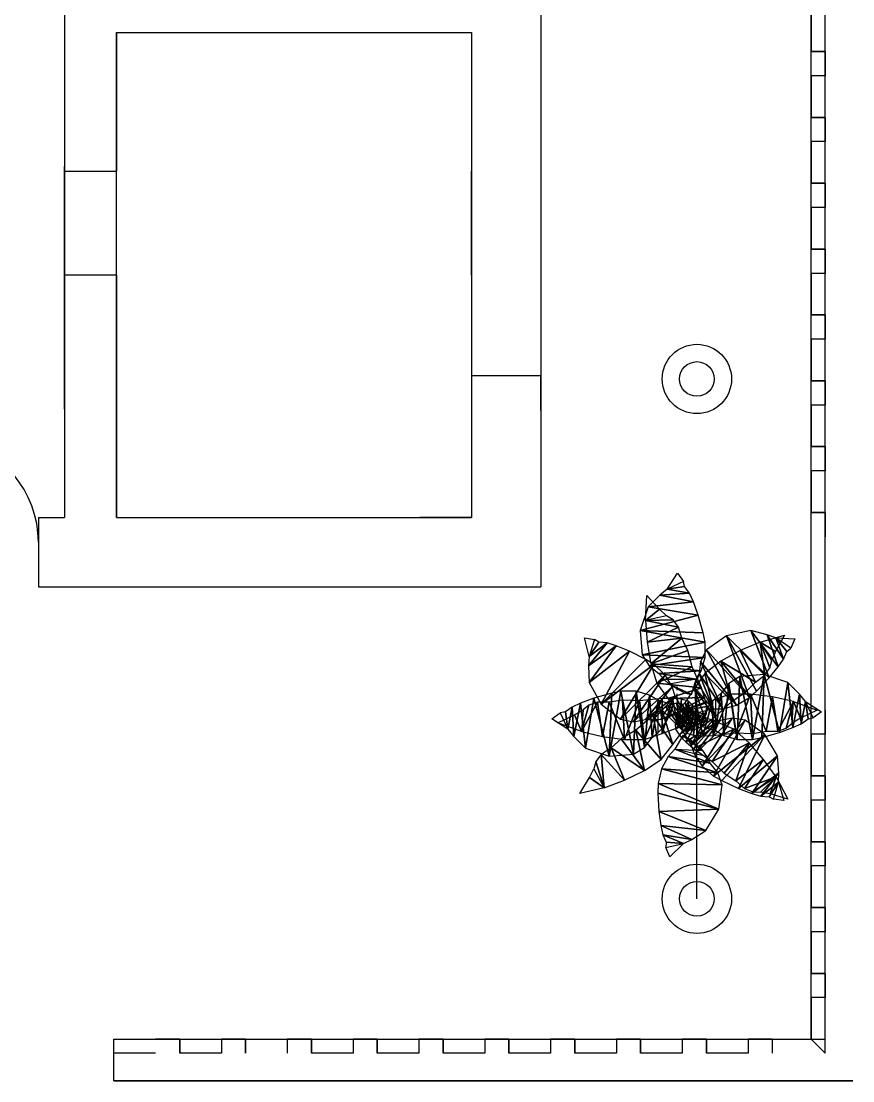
# Model space of a CAD drawing. Header units: inches. Extents: x 29.4 to 79.5, y 9 to 69.7.
# Drawn here: x 55.43 to 79.43, y 9.7 to 40.28 of the extents above; entities that cross this region are included whole.
import ezdxf

# ---------------------------------------------------------------- set-up
doc = ezdxf.new("R2010")
doc.units = ezdxf.units.IN
doc.header["$MEASUREMENT"] = 0
doc.linetypes.add('ACAD_ISO02W100', pattern=[15, 12, -3])
doc.layers.add('3D_PIANTA_verde', color=7, linetype='Continuous')
doc.layers.add('Layer1', color=1, linetype='Continuous')

msp = doc.modelspace()

# ---------------------------------------------------------------- linework, layer by layer
for p, q in [((78.634, 10.501), (78.634, 68.901)), ((78.234, 10.901), (78.234, 68.501)), ((70.434, 60.953), (70.434, 23.953)), ((78.234, 40.601), (78.234, 39.401)), ((58.184, 39.953), (58.184, 35.953)), ((58.184, 35.953), (58.184, 39.953)), ((68.434, 39.953), (68.434, 25.953)), ((78.234, 39.401), (78.634, 39.401)), ((78.634, 39.401), (78.234, 39.401)), ((78.634, 39.401), (78.634, 38.701)), ((78.634, 38.701), (78.234, 38.701)), ((78.234, 38.701), (78.234, 37.501)), ((78.234, 37.501), (78.634, 37.501)), ((78.634, 37.501), (78.234, 37.501)), ((78.634, 37.501), (78.634, 36.801)), ((78.634, 36.801), (78.234, 36.801)), ((78.234, 36.801), (78.234, 35.601)), ((56.684, 35.953), (58.184, 35.953)), ((78.234, 35.601), (78.634, 35.601)), ((78.634, 35.601), (78.234, 35.601)), ((78.634, 35.601), (78.634, 34.901)), ((78.634, 34.901), (78.234, 34.901)), ((78.234, 34.901), (78.234, 33.701)), ((78.234, 33.701), (78.634, 33.701)), ((78.634, 33.701), (78.234, 33.701)), ((78.634, 33.701), (78.634, 33.001)), ((56.684, 32.953), (56.684, 25.953)), ((58.184, 32.953), (56.684, 32.953)), ((58.184, 32.953), (58.184, 25.953)), ((58.184, 25.953), (58.184, 32.953)), ((78.634, 33.001), (78.234, 33.001)), ((78.234, 33.001), (78.234, 31.801)), ((78.234, 31.801), (78.634, 31.801)), ((78.634, 31.801), (78.234, 31.801)), ((78.634, 31.801), (78.634, 31.101)), ((78.634, 31.101), (78.234, 31.101)), ((78.234, 31.101), (78.234, 29.901)), ((70.434, 30.045), (68.434, 30.045)), ((70.434, 29.045), (70.434, 30.045)), ((78.234, 29.901), (78.634, 29.901)), ((78.634, 29.901), (78.234, 29.901)), ((78.634, 29.901), (78.634, 29.201)), ((78.634, 29.201), (78.234, 29.201)), ((78.234, 29.201), (78.234, 28.001)), ((78.234, 28.001), (78.634, 28.001)), ((78.634, 28.001), (78.234, 28.001)), ((78.634, 28.001), (78.634, 27.301)), ((78.634, 27.301), (78.234, 27.301)), ((78.234, 27.301), (78.234, 26.101)), ((78.234, 26.101), (78.634, 26.101)), ((78.634, 26.101), (78.234, 26.101)), ((78.634, 26.101), (78.634, 25.401)), ((55.934, 25.953), (56.684, 25.953)), ((55.934, 25.953), (55.934, 23.953)), ((58.184, 25.953), (68.434, 25.953)), ((58.184, 25.953), (59.684, 25.953)), ((68.434, 25.953), (66.934, 25.953)), ((55.934, 23.953), (70.434, 23.953)), ((78.634, 20.401), (78.634, 19.701)), ((74.934, 14.953), (74.934, 19.953)), ((78.634, 19.701), (78.234, 19.701)), ((78.234, 19.701), (78.234, 18.501)), ((78.234, 18.501), (78.634, 18.501)), ((78.634, 18.501), (78.234, 18.501)), ((78.634, 18.501), (78.634, 17.801)), ((78.634, 17.801), (78.234, 17.801)), ((78.234, 17.801), (78.234, 16.601)), ((78.234, 16.601), (78.634, 16.601)), ((78.634, 16.601), (78.234, 16.601)), ((78.634, 16.601), (78.634, 15.901)), ((78.634, 15.901), (78.234, 15.901)), ((78.234, 15.901), (78.234, 14.701)), ((78.234, 14.701), (78.634, 14.701)), ((78.634, 14.701), (78.234, 14.701)), ((78.634, 14.701), (78.634, 14.001)), ((78.634, 14.001), (78.234, 14.001)), ((78.234, 14.001), (78.234, 12.801)), ((78.234, 12.801), (78.634, 12.801)), ((78.634, 12.801), (78.234, 12.801)), ((78.634, 12.801), (78.634, 12.101)), ((78.634, 12.101), (78.234, 12.101)), ((78.234, 12.101), (78.234, 10.901)), ((58.111, 10.901), (78.234, 10.901)), ((58.111, 10.901), (78.234, 10.901)), ((58.111, 9.701), (58.111, 10.901)), ((60.011, 10.901), (59.311, 10.901)), ((60.011, 10.501), (60.011, 10.901)), ((60.011, 10.901), (60.011, 10.501)), ((60.011, 10.901), (60.011, 10.501)), ((61.911, 10.901), (61.211, 10.901)), ((61.211, 10.901), (61.211, 10.501)), ((61.911, 10.501), (61.911, 10.901)), ((61.911, 10.901), (61.911, 10.501)), ((63.811, 10.901), (63.111, 10.901)), ((63.111, 10.901), (63.111, 10.501)), ((63.811, 10.501), (63.811, 10.901)), ((63.811, 10.901), (63.811, 10.501)), ((65.711, 10.901), (65.011, 10.901)), ((65.011, 10.901), (65.011, 10.501)), ((65.711, 10.501), (65.711, 10.901)), ((65.711, 10.901), (65.711, 10.501)), ((65.711, 10.901), (65.711, 10.501)), ((67.611, 10.901), (66.911, 10.901)), ((66.911, 10.901), (66.911, 10.501)), ((67.611, 10.501), (67.611, 10.901)), ((67.611, 10.901), (67.611, 10.501)), ((69.511, 10.901), (68.811, 10.901)), ((68.811, 10.901), (68.811, 10.501)), ((69.511, 10.501), (69.511, 10.901)), ((69.511, 10.901), (69.511, 10.501)), ((71.411, 10.901), (70.711, 10.901)), ((70.711, 10.901), (70.711, 10.501)), ((71.411, 10.501), (71.411, 10.901)), ((71.411, 10.901), (71.411, 10.501)), ((71.411, 10.901), (71.411, 10.501)), ((73.311, 10.901), (72.611, 10.901)), ((72.611, 10.901), (72.611, 10.501)), ((73.311, 10.501), (73.311, 10.901)), ((73.311, 10.901), (73.311, 10.501)), ((75.211, 10.901), (74.511, 10.901)), ((74.511, 10.901), (74.511, 10.501)), ((75.211, 10.501), (75.211, 10.901)), ((75.211, 10.901), (75.211, 10.501)), ((77.111, 10.901), (76.411, 10.901)), ((76.411, 10.901), (76.411, 10.501)), ((77.111, 10.901), (77.111, 10.501)), ((77.111, 10.901), (77.111, 10.501)), ((78.234, 10.901), (78.634, 10.501)), ((78.234, 10.901), (78.634, 10.901)), ((59.311, 10.501), (58.111, 10.501)), ((61.211, 10.501), (60.011, 10.501)), ((65.011, 10.501), (63.811, 10.501)), ((66.911, 10.501), (65.711, 10.501)), ((68.811, 10.501), (67.611, 10.501)), ((70.711, 10.501), (69.511, 10.501)), ((72.611, 10.501), (71.411, 10.501)), ((74.511, 10.501), (73.311, 10.501)), ((76.411, 10.501), (75.211, 10.501)), ((58.111, 9.701), (79.434, 9.701)), ((79.434, 9.701), (58.111, 9.701)), ((58.111, 9.701), (58.434, 9.701)), ((79.434, 9.701), (68.434, 9.701))]:
    msp.add_line(p, q)
at = {"color": 7, "linetype": 'ByBlock', "true_color": 0xffffff}
msp.add_line((56.684, 50.882), (56.684, 32.709), dxfattribs=at)
at = {"color": 7, "true_color": 0xffffff}
for p, q in [((56.684, 47.882), (56.684, 35.882)), ((56.684, 47.882), (56.684, 35.882)), ((56.684, 29.082), (56.684, 36.082)), ((56.684, 29.082), (56.684, 36.082))]:
    msp.add_line(p, q, dxfattribs=at)
at = {"color": 7}
for p, q in [((58.184, 39.953), (58.184, 35.953)), ((58.184, 35.953), (58.184, 39.953)), ((58.184, 39.953), (68.434, 39.953)), ((58.184, 32.953), (58.184, 25.953)), ((58.184, 25.953), (58.184, 32.953)), ((58.184, 25.953), (68.434, 25.953)), ((58.184, 25.953), (59.684, 25.953)), ((58.184, 25.953), (59.684, 25.953))]:
    msp.add_line(p, q, dxfattribs=at)
at = {"color": 7, "linetype": 'ACAD_ISO02W100', "ltscale": 0.009}
for p, q in [((68.434, 39.953), (68.434, 25.953)), ((68.434, 25.953), (66.934, 25.953))]:
    msp.add_line(p, q, dxfattribs=at)
at = {"linetype": 'ByBlock'}
for p, q in [((58.184, 32.953), (58.184, 35.953)), ((68.434, 32.953), (68.434, 35.953))]:
    msp.add_line(p, q, dxfattribs=at)
for centre, radius in [((74.934, 29.953), 1), ((74.934, 29.953), 0.5), ((74.934, 14.953), 1), ((74.934, 14.953), 0.5)]:
    msp.add_circle(centre, radius)
msp.add_arc((52.845, 25.209), 3.089, 0.6051, 79.006)
at = {"layer": 'Layer1', "color": 7, "linetype": 'ACAD_ISO02W100', "ltscale": 0.009, "extrusion": (1, 0, -1.83697e-16)}
for p, q in [((74.351, 21.08, -1.187), (74.351, 20.696, -1.187)), ((74.351, 20.696, -1.187), (74.351, 20.696, -1.379))]:
    msp.add_line(p, q, dxfattribs=at)

# ---------------------------------------------------------------- meshes
at = {"layer": '3D_PIANTA_verde', "color": 94, "true_color": 0x008f00}
mesh = msp.add_polyface(dxfattribs=at)
corners = [(74.549, 24.108, 2.357), (74.081, 23.89, 2.697), (74.379, 24.352, 1.903), (74.577, 23.963, 2.584), (74.719, 23.768, 2.867), (73.868, 23.719, 3.009), (74.833, 23.525, 3.066), (73.528, 23.379, 3.094), (74.975, 23.136, 2.981), (73.301, 22.698, 2.839), (75.116, 22.625, 2.754), (75.173, 22.358, 2.612), (73.358, 21.993, 2.413), (75.173, 21.92, 2.357), (73.556, 21.677, 2.016), (75.06, 21.531, 1.732), (73.838, 21.458, 1.562), (74.918, 21.288, 1.137), (73.984, 21.288, 1.222), (74.776, 20.85, 0.087), (74.13, 21.142, 0.796), (74.577, 20.899, 0.087)]
mesh.append_faces([[corners[k] for k in face] for face in [(0, 1, 2), (1, 3, 0), (1, 4, 3), (1, 5, 4), (6, 4, 5), (5, 7, 6), (8, 6, 7), (7, 9, 8), (10, 8, 9), (9, 11, 10), (9, 12, 11), (13, 11, 12), (12, 14, 13), (15, 13, 14), (14, 16, 15), (17, 15, 16), (16, 18, 17), (19, 17, 20), (20, 21, 19), (18, 17, 20)]], dxfattribs={"color": 94})
mesh = msp.add_polyface(dxfattribs=at)
corners = [(73.852, 23.311, 0.257), (73.45, 22.982, 1.023), (73.49, 23.708, -0.31), (74.06, 23.122, 0.541), (74.245, 23.001, 0.796), (74.401, 22.795, 1.052), (73.497, 22.359, 1.647), (74.502, 22.47, 1.335), (73.605, 21.73, 1.761), (74.673, 22.116, 1.534), (74.797, 21.645, 1.732), (73.779, 21.173, 1.789), (75.063, 21.041, 1.335), (74.094, 20.737, 1.676), (75.15, 20.762, 0.938), (74.395, 20.347, 1.364), (75.194, 20.623, 0.342), (75.209, 20.5, -0.622), (75.213, 20.298, -0.565), (74.536, 20.086, 0.853), (75.141, 20.148, -0.14), (74.654, 19.995, 0.286)]
mesh.append_faces([[corners[k] for k in face] for face in [(0, 1, 2), (3, 1, 0), (3, 1, 4), (5, 4, 1), (1, 6, 5), (7, 5, 6), (6, 8, 7), (9, 7, 8), (8, 10, 9), (8, 11, 10), (12, 10, 11), (11, 13, 12), (14, 12, 13), (13, 15, 14), (16, 14, 15), (17, 16, 15), (15, 18, 17), (15, 18, 19), (19, 20, 18), (21, 20, 19)]], dxfattribs={"color": 94})
mesh = msp.add_polyface(dxfattribs=at)
corners = [(77.641, 22.187, 2.64), (77.214, 22.479, 2.981), (77.764, 22.457, 2.186), (77.53, 22.089, 2.867), (77.435, 21.867, 3.151), (76.96, 22.575, 3.293), (77.283, 21.646, 3.349), (76.493, 22.695, 3.378), (77.02, 21.326, 3.264), (75.792, 22.544, 3.123), (76.653, 20.944, 3.037), (76.452, 20.759, 2.896), (75.214, 22.136, 2.697), (76.075, 20.536, 2.64), (75.043, 21.804, 2.3), (75.682, 20.436, 2.016), (74.998, 21.45, 1.846), (75.401, 20.434, 1.42), (74.925, 21.238, 1.506), (74.952, 20.333, 0.371), (74.874, 21.038, 1.08), (74.893, 20.529, 0.371)]
mesh.append_faces([[corners[k] for k in face] for face in [(0, 1, 2), (1, 3, 0), (1, 4, 3), (1, 5, 4), (6, 4, 5), (5, 7, 6), (8, 6, 7), (7, 9, 8), (10, 8, 9), (9, 11, 10), (9, 12, 11), (13, 11, 12), (12, 14, 13), (15, 13, 14), (14, 16, 15), (17, 15, 16), (16, 18, 17), (19, 17, 20), (20, 21, 19), (18, 17, 20)]], dxfattribs={"color": 94})
mesh = msp.add_polyface(dxfattribs=at)
corners = [(71.982, 22.44, 2.64), (71.826, 21.948, 2.981), (71.687, 22.48, 2.186), (72.108, 22.363, 2.867), (72.347, 22.335, 3.151), (71.807, 21.676, 3.293), (72.603, 22.254, 3.349), (71.827, 21.195, 3.378), (72.986, 22.095, 3.264), (72.175, 20.567, 3.123), (73.457, 21.854, 3.037), (73.693, 21.715, 2.896), (72.732, 20.132, 2.697), (74.015, 21.419, 2.64), (73.099, 20.064, 2.3), (74.224, 21.072, 2.016), (73.451, 20.123, 1.846), (74.307, 20.803, 1.42), (73.675, 20.115, 1.506), (74.534, 20.402, 0.371), (73.881, 20.124, 1.08), (74.363, 20.289, 0.371)]
mesh.append_faces([[corners[k] for k in face] for face in [(0, 1, 2), (1, 3, 0), (1, 4, 3), (1, 5, 4), (6, 4, 5), (5, 7, 6), (8, 6, 7), (7, 9, 8), (10, 8, 9), (9, 11, 10), (9, 12, 11), (13, 11, 12), (12, 14, 13), (15, 13, 14), (14, 16, 15), (17, 15, 16), (16, 18, 17), (19, 17, 20), (20, 21, 19), (18, 17, 20)]], dxfattribs={"color": 94})
mesh = msp.add_polyface(dxfattribs=at)
corners = [(77.204, 22.092, 0.257), (76.76, 22.363, 1.023), (77.459, 22.564, -0.31), (77.093, 21.833, 0.541), (77.04, 21.619, 0.796), (76.897, 21.404, 1.052), (76.188, 22.114, 1.647), (76.624, 21.201, 1.335), (75.63, 21.806, 1.761), (76.345, 20.924, 1.534), (75.941, 20.651, 1.732), (75.161, 21.458, 1.789), (75.458, 20.201, 1.335), (74.853, 21.016, 1.676), (75.224, 20.028, 0.938), (74.583, 20.604, 1.364), (75.106, 19.941, 0.342), (74.996, 19.886, -0.622), (74.806, 19.815, -0.565), (74.383, 20.385, 0.853), (74.64, 19.834, -0.14), (74.336, 20.244, 0.286)]
mesh.append_faces([[corners[k] for k in face] for face in [(0, 1, 2), (3, 1, 0), (3, 1, 4), (5, 4, 1), (1, 6, 5), (7, 5, 6), (6, 8, 7), (9, 7, 8), (8, 10, 9), (8, 11, 10), (12, 10, 11), (11, 13, 12), (14, 12, 13), (13, 15, 14), (16, 14, 15), (17, 16, 15), (15, 18, 17), (15, 18, 19), (19, 20, 18), (21, 20, 19)]], dxfattribs={"color": 94})
mesh = msp.add_polyface(dxfattribs=at)
corners = [(78.288, 20.175, 2.64), (78.069, 20.643, 2.981), (78.531, 20.346, 2.186), (78.142, 20.147, 2.867), (77.947, 20.005, 3.151), (77.898, 20.856, 3.293), (77.704, 19.892, 3.349), (77.558, 21.197, 3.378), (77.315, 19.75, 3.264), (76.877, 21.424, 3.123), (76.804, 19.608, 3.037), (76.537, 19.551, 2.896), (76.172, 21.367, 2.697), (76.099, 19.551, 2.64), (75.856, 21.168, 2.3), (75.71, 19.665, 2.016), (75.637, 20.887, 1.846), (75.467, 19.807, 1.42), (75.467, 20.741, 1.506), (75.029, 19.948, 0.371), (75.321, 20.595, 1.08), (75.078, 20.147, 0.371)]
mesh.append_faces([[corners[k] for k in face] for face in [(0, 1, 2), (1, 3, 0), (1, 4, 3), (1, 5, 4), (6, 4, 5), (5, 7, 6), (8, 6, 7), (7, 9, 8), (10, 8, 9), (9, 11, 10), (9, 12, 11), (13, 11, 12), (12, 14, 13), (15, 13, 14), (14, 16, 15), (17, 15, 16), (16, 18, 17), (19, 17, 20), (20, 21, 19), (18, 17, 20)]], dxfattribs={"color": 94})
mesh = msp.add_polyface(dxfattribs=at)
corners = [(70.993, 20.317, 2.555), (71.212, 19.849, 2.896), (70.75, 20.147, 2.101), (71.139, 20.346, 2.782), (71.333, 20.487, 3.066), (71.382, 19.636, 3.208), (71.576, 20.601, 3.264), (71.722, 19.296, 3.293), (71.965, 20.743, 3.179), (72.403, 19.069, 3.037), (72.476, 20.885, 2.952), (72.744, 20.941, 2.81), (73.108, 19.126, 2.612), (73.181, 20.941, 2.555), (73.424, 19.324, 2.215), (73.57, 20.828, 1.931), (73.643, 19.606, 1.761), (73.813, 20.686, 1.335), (73.813, 19.752, 1.42), (74.251, 20.544, 0.286), (73.959, 19.898, 0.995), (74.203, 20.346, 0.286)]
mesh.append_faces([[corners[k] for k in face] for face in [(0, 1, 2), (1, 3, 0), (1, 4, 3), (1, 5, 4), (6, 4, 5), (5, 7, 6), (8, 6, 7), (7, 9, 8), (10, 8, 9), (9, 11, 10), (9, 12, 11), (13, 11, 12), (12, 14, 13), (15, 13, 14), (14, 16, 15), (17, 15, 16), (16, 18, 17), (19, 17, 20), (20, 21, 19), (18, 17, 20)]], dxfattribs={"color": 94})
mesh = msp.add_polyface(dxfattribs=at)
corners = [(77.923, 20.166, 0.257), (77.724, 20.646, 1.023), (78.407, 20.398, -0.31), (77.682, 20.021, 0.541), (77.513, 19.88, 0.796), (77.271, 19.79, 1.052), (77.115, 20.781, 1.647), (76.93, 19.786, 1.335), (76.481, 20.86, 1.761), (76.542, 19.725, 1.534), (76.055, 19.743, 1.732), (75.898, 20.854, 1.789), (75.4, 19.663, 1.335), (75.389, 20.678, 1.676), (75.108, 19.66, 0.938), (74.929, 20.503, 1.364), (74.962, 19.658, 0.342), (74.84, 19.679, -0.622), (74.645, 19.734, -0.565), (74.638, 20.443, 0.853), (74.522, 19.846, -0.14), (74.517, 20.357, 0.286)]
mesh.append_faces([[corners[k] for k in face] for face in [(0, 1, 2), (3, 1, 0), (3, 1, 4), (5, 4, 1), (1, 6, 5), (7, 5, 6), (6, 8, 7), (9, 7, 8), (8, 10, 9), (8, 11, 10), (12, 10, 11), (11, 13, 12), (14, 12, 13), (13, 15, 14), (16, 14, 15), (17, 16, 15), (15, 18, 17), (15, 18, 19), (19, 20, 18), (21, 20, 19)]], dxfattribs={"color": 94})
mesh = msp.add_polyface(dxfattribs=at)
corners = [(71.406, 20.261, 0.257), (71.601, 19.778, 1.023), (70.92, 20.034, -0.31), (71.649, 20.402, 0.541), (71.82, 20.542, 0.796), (72.063, 20.629, 1.052), (72.209, 19.636, 1.647), (72.403, 20.629, 1.335), (72.841, 19.551, 1.761), (72.792, 20.686, 1.534), (73.279, 20.664, 1.732), (73.424, 19.551, 1.789), (73.935, 20.737, 1.335), (73.935, 19.722, 1.676), (74.227, 20.737, 0.938), (74.397, 19.892, 1.364), (74.373, 20.737, 0.342), (74.494, 20.714, -0.622), (74.689, 20.658, -0.565), (74.689, 19.948, 0.853), (74.81, 20.544, -0.14), (74.81, 20.034, 0.286)]
mesh.append_faces([[corners[k] for k in face] for face in [(0, 1, 2), (3, 1, 0), (3, 1, 4), (5, 4, 1), (1, 6, 5), (7, 5, 6), (6, 8, 7), (9, 7, 8), (8, 10, 9), (8, 11, 10), (12, 10, 11), (11, 13, 12), (14, 12, 13), (13, 15, 14), (16, 14, 15), (17, 16, 15), (15, 18, 17), (15, 18, 19), (19, 20, 18), (21, 20, 19)]], dxfattribs={"color": 94})
mesh = msp.add_polyface(dxfattribs=at)
corners = [(71.832, 18.45, 0.257), (72.261, 18.156, 1.023), (71.552, 17.992, -0.31), (71.956, 18.703, 0.541), (72.02, 18.914, 0.796), (72.174, 19.121, 1.052), (72.845, 18.375, 1.647), (72.458, 19.309, 1.335), (73.419, 18.654, 1.761), (72.751, 19.572, 1.534), (73.168, 19.822, 1.732), (73.905, 18.977, 1.789), (73.675, 20.246, 1.335), (74.236, 19.401, 1.676), (73.918, 20.408, 0.938), (74.527, 19.798, 1.364), (74.039, 20.489, 0.342), (74.153, 20.537, -0.622), (74.346, 20.598, -0.565), (74.739, 20.007, 0.853), (74.51, 20.571, -0.14), (74.793, 20.145, 0.286)]
mesh.append_faces([[corners[k] for k in face] for face in [(0, 1, 2), (3, 1, 0), (3, 1, 4), (5, 4, 1), (1, 6, 5), (7, 5, 6), (6, 8, 7), (9, 7, 8), (8, 10, 9), (8, 11, 10), (12, 10, 11), (11, 13, 12), (14, 12, 13), (13, 15, 14), (16, 14, 15), (17, 16, 15), (15, 18, 17), (15, 18, 19), (19, 20, 18), (21, 20, 19)]], dxfattribs={"color": 94})
mesh = msp.add_polyface(dxfattribs=at)
corners = [(77.046, 17.978, 0.257), (77.219, 18.468, 1.023), (77.561, 17.826, -0.31), (76.77, 18.032, 0.541), (76.55, 18.04, 0.796), (76.31, 18.135, 1.052), (76.857, 18.976, 1.647), (76.055, 18.36, 1.335), (76.439, 19.458, 1.761), (75.725, 18.575, 1.534), (75.375, 18.913, 1.732), (76.001, 19.844, 1.789), (74.835, 19.293, 1.335), (75.506, 20.054, 1.676), (74.616, 19.486, 0.938), (75.047, 20.232, 1.364), (74.506, 19.582, 0.342), (74.43, 19.679, -0.622), (74.321, 19.851, -0.565), (74.79, 20.383, 0.853), (74.305, 20.016, -0.14), (74.643, 20.399, 0.286)]
mesh.append_faces([[corners[k] for k in face] for face in [(0, 1, 2), (3, 1, 0), (3, 1, 4), (5, 4, 1), (1, 6, 5), (7, 5, 6), (6, 8, 7), (9, 7, 8), (8, 10, 9), (8, 11, 10), (12, 10, 11), (11, 13, 12), (14, 12, 13), (13, 15, 14), (16, 14, 15), (17, 16, 15), (15, 18, 17), (15, 18, 19), (19, 20, 18), (21, 20, 19)]], dxfattribs={"color": 94})
mesh = msp.add_polyface(dxfattribs=at)
corners = [(77.147, 17.824, 2.64), (77.287, 18.321, 2.981), (77.442, 17.794, 2.186), (77.018, 17.898, 2.867), (76.778, 17.917, 3.151), (77.298, 18.593, 3.293), (76.52, 17.99, 3.349), (77.262, 19.074, 3.378), (76.133, 18.137, 3.264), (76.895, 19.69, 3.123), (75.654, 18.363, 3.037), (75.414, 18.495, 2.896), (76.324, 20.108, 2.697), (75.083, 18.781, 2.64), (75.955, 20.164, 2.3), (74.862, 19.121, 2.016), (75.606, 20.094, 1.846), (74.771, 19.388, 1.42), (75.381, 20.095, 1.506), (74.532, 19.781, 0.371), (75.176, 20.08, 1.08), (74.699, 19.9, 0.371)]
mesh.append_faces([[corners[k] for k in face] for face in [(0, 1, 2), (1, 3, 0), (1, 4, 3), (1, 5, 4), (6, 4, 5), (5, 7, 6), (8, 6, 7), (7, 9, 8), (10, 8, 9), (9, 11, 10), (9, 12, 11), (13, 11, 12), (12, 14, 13), (15, 13, 14), (14, 16, 15), (17, 15, 16), (16, 18, 17), (19, 17, 20), (20, 21, 19), (18, 17, 20)]], dxfattribs={"color": 94})
mesh = msp.add_polyface(dxfattribs=at)
corners = [(74.041, 16.434, 2.555), (74.545, 16.545, 2.896), (74.154, 16.16, 2.101), (74.045, 16.583, 2.782), (73.949, 16.803, 3.066), (74.79, 16.665, 3.208), (73.891, 17.065, 3.264), (75.197, 16.923, 3.293), (73.838, 17.476, 3.179), (75.567, 17.538, 3.037), (73.811, 18.005, 2.952), (73.814, 18.279, 2.81), (75.665, 18.239, 2.612), (73.909, 18.706, 2.555), (75.54, 18.59, 2.215), (74.105, 19.061, 1.931), (75.313, 18.865, 1.761), (74.296, 19.267, 1.335), (75.208, 19.063, 1.42), (74.53, 19.663, 0.286), (75.097, 19.237, 0.995), (74.713, 19.572, 0.286)]
mesh.append_faces([[corners[k] for k in face] for face in [(0, 1, 2), (1, 3, 0), (1, 4, 3), (1, 5, 4), (6, 4, 5), (5, 7, 6), (8, 6, 7), (7, 9, 8), (10, 8, 9), (9, 11, 10), (9, 12, 11), (13, 11, 12), (12, 14, 13), (15, 13, 14), (14, 16, 15), (17, 15, 16), (16, 18, 17), (19, 17, 20), (20, 21, 19), (18, 17, 20)]], dxfattribs={"color": 94})

doc.saveas('drawing.dxf')
